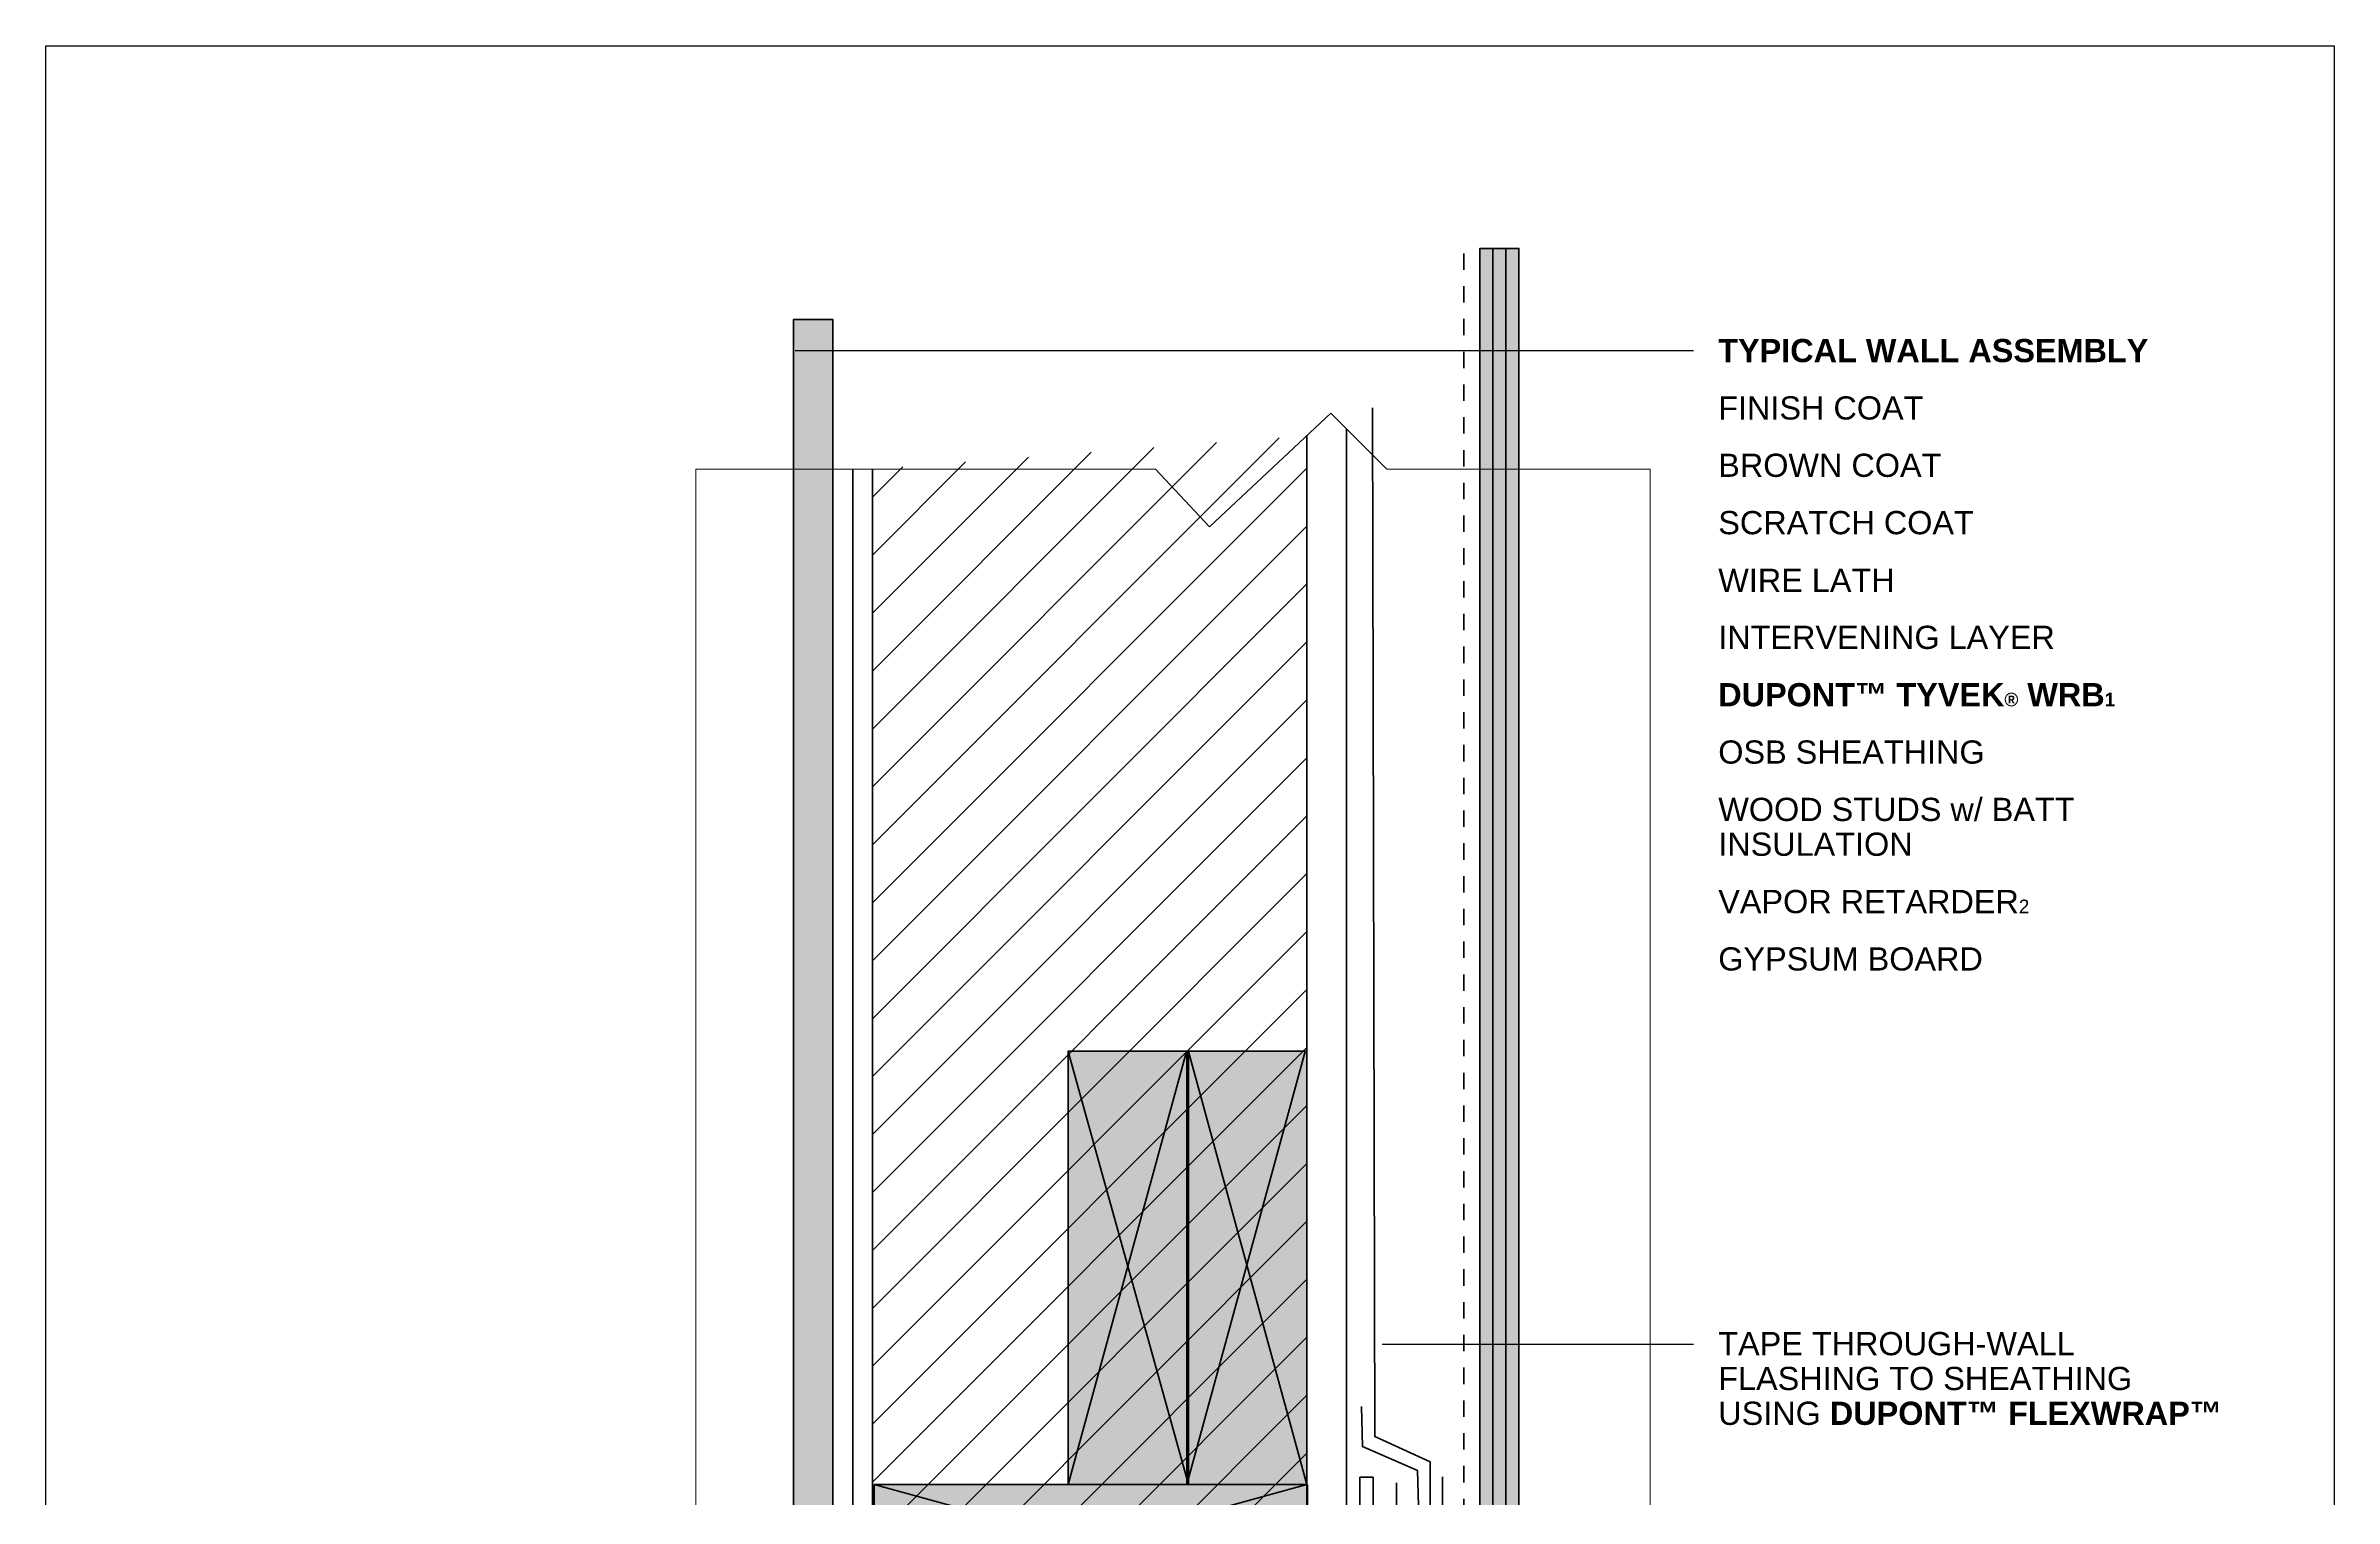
# Model space of a CAD drawing. Extents: x 26 to 585, y -763 to -29.
# Drawn here: x 26 to 585, y -384 to -29 of the extents above; entities that cross this region are included whole.
import ezdxf

# ---------------------------------------------------------------- set-up
doc = ezdxf.new("R2010")
doc.units = 0
doc.header["$MEASUREMENT"] = 0
doc.linetypes.add('AI-Linetype-0', pattern=[8, 4, -4])
for name, color, linetype, lineweight in [('background', 7, 'Continuous', 0), ('diagram', 7, 'Continuous', 0), ('lines and arrows', 7, 'Continuous', 0), ('text', 7, 'Continuous', 0)]:
    doc.layers.add(name, color=color, linetype=linetype, lineweight=lineweight)

# ---------------------------------------------------------------- blocks, each defined once
blk = doc.blocks.new('Block_7')
at = {"layer": 'background', "color": 250, "lineweight": 25, "true_color": 0x231f20}
blk.add_lwpolyline([(585.42, -762.78), (26.46, -762.78), (26.46, -29.1), (585.42, -29.1)], close=True, dxfattribs=at)
blk = doc.blocks.new('Block_9')
at = {"layer": 'diagram', "color": 250, "lineweight": 35, "true_color": 0x231f20}
blk.add_lwpolyline([(209.09, -432.95), (282.39, -432.95), (282.39, -441.31), (292.65, -441.31), (292.65, -454.22), (307.08, -454.22), (307.08, -436.29), (378.05, -436.29), (378.05, -418.52), (350.65, -418.52), (350.65, -378.51), (347.46, -378.51), (347.46, -418.52), (209.09, -418.52)], close=True, dxfattribs=at)
at = {"layer": 'diagram', "color": 18, "lineweight": 25, "true_color": 0x000000}
blk.add_lwpolyline([(209.61, -418.52)], dxfattribs=at)
blk = doc.blocks.new('Block_8')
at = {"layer": 'diagram', "true_color": 0xa97c50, "transparency": 33554687}
h = blk.add_hatch(color=45, dxfattribs=at)
h.dxf.hatch_style = 2
h.paths.add_polyline_path([(379.94, -403.66), (379.94, -78.57), (376.77, -78.57), (376.77, -403.66)])
at = {"layer": 'diagram', "true_color": 0xa7a9ac, "transparency": 33554687}
h = blk.add_hatch(color=253, dxfattribs=at)
h.dxf.hatch_style = 2
h.paths.add_polyline_path([(383.1, -403.66), (383.1, -78.57), (379.94, -78.57), (379.94, -403.66)])
at = {"layer": 'diagram', "true_color": 0x7a91a5, "transparency": 33554687}
h = blk.add_hatch(color=252, dxfattribs=at)
h.dxf.hatch_style = 2
h.paths.add_polyline_path([(386.27, -403.66), (386.27, -78.57), (383.1, -78.57), (383.1, -403.66)])
at = {"layer": 'diagram', "true_color": 0xf2f2f2, "transparency": 33554687}
h = blk.add_hatch(color=7, dxfattribs=at)
h.dxf.hatch_style = 2
h.paths.add_polyline_path([(218.74, -418.52), (218.74, -95.94), (209.09, -95.94), (209.09, -418.52), (209.09, -95.94), (209.09, -418.52), (218.74, -418.52), (218.74, -95.94)])
at = {"layer": 'diagram', "true_color": 0x000000, "transparency": 33554687}
h = blk.add_hatch(dxfattribs=at)
h.set_pattern_fill('_U', color=18, scale=10, angle=45, style=2, pattern_type=0)
h.set_pattern_definition([(45, (0, 0), (-7.07107, 7.07107), [])])
h.paths.add_polyline_path([(334.5, -124.27), (334.5, -409.24), (228.39, -409.24), (228.39, -132.45)])
at = {"layer": 'diagram', "true_color": 0xc2b59b, "transparency": 33554687}
h = blk.add_hatch(color=253, dxfattribs=at)
h.dxf.hatch_style = 2
h.paths.add_polyline_path([(305.56, -274.48), (305.56, -380.3), (276.19, -380.3), (276.19, -274.48)])
h = blk.add_hatch(color=253, dxfattribs=at)
h.dxf.hatch_style = 2
h.paths.add_polyline_path([(334.5, -274.48), (334.5, -380.3), (305.13, -380.3), (305.13, -274.48)])
h = blk.add_hatch(color=253, dxfattribs=at)
h.dxf.hatch_style = 2
h.paths.add_polyline_path([(334.63, -409.24), (228.81, -409.24), (228.81, -380.3), (334.63, -380.3)])
at = {"layer": 'diagram', "true_color": 0xfaaf43, "transparency": 33554687}
h = blk.add_hatch(color=43, dxfattribs=at)
h.dxf.hatch_style = 2
edge = h.paths.add_edge_path()
edge.add_ellipse((232.51, -413.87), major_axis=(5.85, 0), ratio=0.572917, start_angle=0, end_angle=360)
h = blk.add_hatch(color=43, dxfattribs=at)
h.dxf.hatch_style = 2
edge = h.paths.add_edge_path()
edge.add_ellipse((339.93, -413.87), major_axis=(5.85, 0), ratio=0.572917, start_angle=0, end_angle=360)
h = blk.add_hatch(color=43, dxfattribs=at)
h.dxf.hatch_style = 2
edge = h.paths.add_edge_path()
edge.add_ellipse((372.66, -413.87), major_axis=(5.85, 0), ratio=0.572917, start_angle=0, end_angle=360)
at = {"layer": 'diagram', "color": 250, "linetype": 'AI-Linetype-0', "lineweight": 70, "true_color": 0x231f20}
blk.add_line((372.81, -79.77), (372.81, -404.85), dxfattribs=at)
at = {"layer": 'diagram', "color": 113, "lineweight": 70, "true_color": 0x80c99c}
blk.add_line((223.56, -409.24), (223.56, -132.45), dxfattribs=at)
at = {"layer": 'diagram', "color": 250, "lineweight": 35, "true_color": 0x231f20}
for p, q in [((276.19, -380.3), (305.12, -274.61)), ((305.56, -380.3), (276.19, -274.61)), ((305.13, -380.3), (334.06, -274.61)), ((334.5, -380.3), (305.56, -274.61)), ((228.81, -380.3), (334.5, -409.23)), ((228.81, -409.24), (334.5, -380.3))]:
    blk.add_line(p, q, dxfattribs=at)
at = {"layer": 'diagram', "color": 18, "lineweight": 25, "true_color": 0x000000}
blk.add_line((334.5, -380.3), (334.5, -274.19), dxfattribs=at)
at = {"layer": 'diagram', "color": 250, "lineweight": 35, "true_color": 0x231f20}
for points in [[(379.94, -403.66), (379.94, -78.57), (376.77, -78.57), (376.77, -403.66)], [(383.1, -403.66), (383.1, -78.57), (379.94, -78.57), (379.94, -403.66)], [(386.27, -403.66), (386.27, -78.57), (383.1, -78.57), (383.1, -403.66)], [(305.56, -274.48), (305.56, -380.3), (276.19, -380.3), (276.19, -274.48)], [(334.5, -274.48), (334.5, -380.3), (305.13, -380.3), (305.13, -274.48)], [(334.63, -409.24), (228.81, -409.24), (228.81, -380.3), (334.63, -380.3)]]:
    blk.add_lwpolyline(points, close=True, dxfattribs=at)
for points in [[(218.74, -418.52), (218.74, -95.94), (209.09, -95.94), (209.09, -418.52), (209.09, -95.94), (209.09, -418.52), (218.74, -418.52), (218.74, -95.94)], [(334.5, -124.27), (334.5, -409.24), (228.39, -409.24), (228.39, -132.45)], [(308.47, -439.59), (308.47, -465.07), (314.89, -469.43), (314.89, -464.54), (324.54, -464.54), (324.54, -469.43), (330.96, -465.07), (330.96, -439.59), (308.47, -439.59)], [(324.54, -464.54), (324.54, -538.76), (314.89, -538.76), (314.89, -464.54)]]:
    blk.add_lwpolyline(points, dxfattribs=at)
at = {"layer": 'diagram'}
blk.add_lwpolyline([(418.31, -519.73), (353.98, -519.73), (340.34, -506.09), (310.71, -533.81), (297.53, -519.73), (185.21, -519.73), (185.21, -132.45), (297.53, -132.45), (310.71, -146.53), (340.34, -118.81), (353.98, -132.45), (418.31, -132.45)], close=True, dxfattribs=at)
at = {"layer": 'diagram', "color": 18, "lineweight": 35, "true_color": 0x000000}
blk.add_lwpolyline([(334.5, -409.24), (344.15, -409.24), (344.15, -122.62)], dxfattribs=at)
at = {"layer": 'diagram', "color": 165, "lineweight": 70, "true_color": 0x405ba8}
blk.add_lwpolyline([(350.49, -117.44), (351.08, -368.55), (364.6, -374.75), (364.6, -385.5)], dxfattribs=at)
at = {"layer": 'diagram', "color": 143, "lineweight": 70, "true_color": 0x40bbec}
blk.add_lwpolyline([(347.82, -361.29), (348.08, -371.04), (361.48, -376.86), (361.74, -385.49)], dxfattribs=at)
at = {"layer": 'diagram', "color": 7, "lineweight": 70, "true_color": 0xffffff}
blk.add_lwpolyline([(356.38, -379.86), (356.38, -408.39), (403.2, -408.39)], dxfattribs=at)
at = {"layer": 'diagram', "color": 240, "lineweight": 70, "true_color": 0xef3742}
blk.add_lwpolyline([(367.61, -378.41), (367.61, -388.31), (361.66, -389.92), (361.66, -402.88)], dxfattribs=at)
at = {"layer": 'diagram', "color": 18, "lineweight": 25, "true_color": 0x000000}
blk.add_lwpolyline([(305.56, -380.3)], dxfattribs=at)
at = {"layer": 'diagram', "color": 250, "lineweight": 140, "true_color": 0x231f20}
blk.add_lwpolyline([(356.38, -380.61), (356.38, -408.39), (402.45, -408.39)], dxfattribs=at)
at = {"layer": 'diagram'}
for centre in [(232.51, -413.87), (339.93, -413.87), (372.66, -413.87)]:
    blk.add_ellipse(centre, major_axis=(5.85, 0), ratio=0.572917, dxfattribs=at)
at = {"layer": 'diagram', "color": 18, "lineweight": 35, "true_color": 0x000000}
blk.add_open_spline([(204.84, -394.36), (204.84, -394.36), (204.84, -432.95), (204.84, -432.95), (203.95, -432.54), (203.12, -432.01), (202.35, -431.4), (197.19, -427.22), (196.39, -419.65), (200.57, -414.48), (200.02, -413.8), (199.55, -413.07), (199.15, -412.3), (195.77, -405.77), (198.32, -397.74), (204.84, -394.36)], degree=3, knots=[0, 0, 0, 0, 1, 1, 1, 2, 2, 2, 3, 3, 3, 4, 4, 4, 5, 5, 5, 5], dxfattribs=at)
at = {"layer": 'diagram'}
blk.add_blockref('Block_9', (0, 0), dxfattribs=at)

msp = doc.modelspace()

# ---------------------------------------------------------------- linework, layer by layer
at = {"layer": 'diagram', "color": 18, "lineweight": 18, "true_color": 0x000000}
msp.add_lwpolyline([(185.21, -132.45), (297.53, -132.45), (310.71, -146.53), (340.34, -118.81), (353.98, -132.45), (418.31, -132.45)], dxfattribs=at)
at = {"layer": 'lines and arrows', "color": 250, "lineweight": 18, "true_color": 0x231f20}
for p, q in [((209.05, -128.56), (209.05, -96.06)), ((386.38, -96.06), (386.38, -128.56))]:
    msp.add_line(p, q, dxfattribs=at)
at = {"layer": 'lines and arrows', "color": 250, "lineweight": 25, "true_color": 0x231f20}
for p, q in [((385.76, -103.55), (209.47, -103.55)), ((428.96, -103.55), (385.76, -103.55)), ((352.89, -346.05), (428.96, -346.05))]:
    msp.add_line(p, q, dxfattribs=at)

# ---------------------------------------------------------------- block references
at = {"layer": 'background'}
msp.add_blockref('Block_7', (0, 0), dxfattribs=at)
at = {"layer": 'diagram'}
msp.add_blockref('Block_8', (0, 0), dxfattribs=at)

# ---------------------------------------------------------------- texts
at = {"layer": 'text', "char_height": 0.2, "attachment_point": 7}
for s, insert in [('\\C250;\\c2105123;\\FArial Bold|b1|i0|c1;\\H5.664000;\\W1.000000;TYPICAL WALL ASSEMBLY', (434.97, -106.41)), ('\\C250;\\c2105123;\\FArial|b0|i0|c1;\\H5.664000;\\W1.000000;FINISH COAT', (434.97, -120.41)), ('\\C250;\\c2105123;\\FArial|b0|i0|c1;\\H5.664000;\\W1.000000;BROWN COAT', (434.97, -134.41)), ('\\C250;\\c2105123;\\FArial|b0|i0|c1;\\H5.664000;\\W1.000000;SCRATCH COAT', (434.97, -148.41)), ('\\C250;\\c2105123;\\FArial|b0|i0|c1;\\H5.664000;\\W1.000000;WIRE LATH', (434.97, -162.41)), ('\\C250;\\c2105123;\\FArial|b0|i0|c1;\\H5.664000;\\W1.000000;INTERVENING LAYER', (434.97, -176.41)), ('\\C165;\\c11033150;\\FArial Bold|b1|i0|c1;\\H5.664000;\\W1.000000;DUPONT™ TYVEK\\H3.302112;®\\H5.664000; WRB\\H3.302112;1', (434.97, -190.41)), ('\\C250;\\c2105123;\\FArial|b0|i0|c1;\\H5.664000;\\W1.000000;OSB SHEATHING', (434.97, -204.41)), ('\\C250;\\c2105123;\\FArial|b0|i0|c1;\\H5.664000;\\W1.000000;WOOD STUDS w/ BATT ', (434.97, -218.41)), ('\\C250;\\c2105123;\\FArial|b0|i0|c1;\\H5.664000;\\W1.000000;INSULATION', (434.97, -226.91)), ('\\C250;\\c2105123;\\FArial|b0|i0|c1;\\H5.664000;\\W1.000000;VAPOR RETARDER\\H3.302112;2', (434.97, -240.91)), ('\\C250;\\c2105123;\\FArial|b0|i0|c1;\\H5.664000;\\W1.000000;GYPSUM BOARD', (434.97, -254.91)), ('\\C250;\\c2105123;\\FArial|b0|i0|c1;\\H5.664000;\\W1.000000;TAPE THROUGH-WALL ', (434.97, -348.82)), ('\\C250;\\c2105123;\\FArial|b0|i0|c1;\\H5.664000;\\W1.000000;FLASHING TO SHEATHING ', (434.97, -357.32)), ('\\C250;\\c2105123;\\FArial|b0|i0|c1;\\H5.664000;\\W1.000000;USING \\C242;\\c2235361;\\FArial Bold|b1|i0|c1;DUPONT™ FLEXWRAP™', (434.97, -365.82))]:
    msp.add_mtext(s, dxfattribs=dict(at, insert=insert))

doc.saveas('drawing.dxf')
